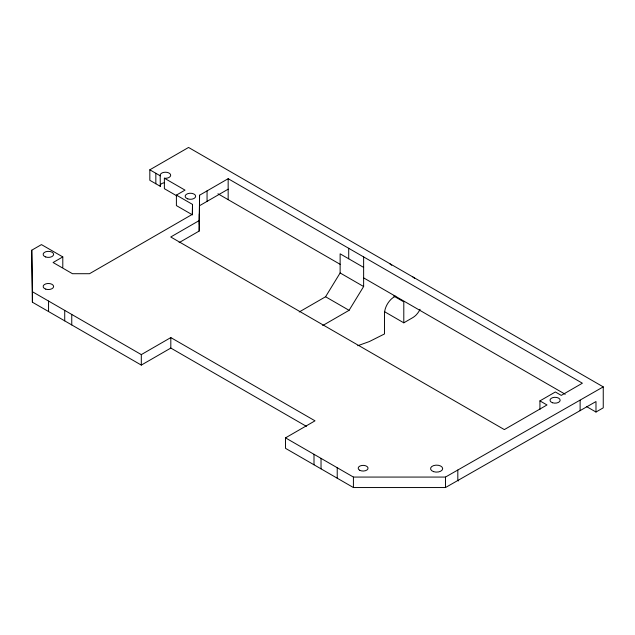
<?xml version="1.0" encoding="UTF-8"?>
<svg xmlns="http://www.w3.org/2000/svg" width="635" height="635" viewBox="0 0 635 635"><rect width="100%" height="100%" fill="white"/><g stroke="black" fill="none" stroke-linecap="round" stroke-linejoin="round"><path stroke-width="0.95" d="M179.118 242.633L199.176 231.053L199.573 195.215L228.163 178.705L582.374 383.207L561.269 395.391L555.363 391.978L539.933 400.883L539.933 409.464M199.176 231.053L199.573 195.215M192.508 204.406L192.508 214.884L176.395 205.589L176.395 195.104L192.508 204.406L192.27 214.384L89.511 273.709L72.469 273.709L53.086 262.517L62.794 256.913L62.794 267.398M299.212 311.976L325.572 296.759L340.13 272.955L340.13 253.825L363.633 267.398M322.715 325.541L349.075 310.324L363.633 286.528L363.633 256.921M176.76 195.842L164.378 188.69L164.378 178.213L165.425 178.292A5.247 3.032 0 0 0 170.68 175.26A5.247 3.032 0 0 0 165.425 172.228A5.247 3.032 0 0 0 160.179 175.26L160.314 186.341L149.828 180.292L149.828 169.807L188.555 147.455L603.25 386.874L603.25 407.837L595.987 412.028L586.629 406.622M306.427 426.355L170.815 348.059L141.311 365.093L32.401 302.212L31.75 250.206L41.458 244.602L62.794 256.913M176.395 195.104L185.023 190.127L164.378 178.213M199.573 205.692L228.163 189.182M199.176 220.575L170.736 236.99L504.341 429.593L546.997 404.963L539.933 400.883M31.75 250.206L32.401 291.727L141.311 354.608L170.815 337.582L315.008 420.83L285.512 437.864L285.512 448.342L353.417 487.545L445.484 487.545L595.987 401.55L595.987 412.028M384.492 311.666L403.796 322.818L412.877 317.571A12.835 7.414 -60 0 0 420.076 309.316M285.512 437.864L353.417 477.068L445.484 477.068L603.25 386.874M357.767 345.718L369.332 341.566L384.508 333.947L384.508 312.991A13.66 7.89 -60 0 1 395.772 296.164M217.948 193.77L340.13 264.311M363.633 277.876L565.221 394.264M393.724 296.037L403.796 301.855L403.796 322.818M340.13 272.955L363.633 286.528M149.828 169.807L160.314 175.863M325.572 296.759L349.075 310.324M458.526 480.909L457.819 480.505L457.819 470.027M412.877 276.963L414.639 278.36M389.374 263.39L391.716 265.255M160.314 186.341L160.179 185.737A5.247 3.032 0 0 1 164.068 182.809M580.12 400.225L580.12 410.71M445.484 477.068L445.484 487.545M353.417 477.068L353.417 487.545M348.71 248.301L348.71 258.778M337.225 467.717L337.225 478.203M321.032 458.367L321.032 468.852M314 454.311L314 464.788M228.163 178.705L228.163 199.668M207.058 190.889L207.058 201.366M199.279 213.908L199.279 224.385M170.815 337.582L170.815 348.059M155.837 173.276L155.837 183.753M141.311 354.608L141.311 365.093M71.755 314.452L71.755 324.93M64.722 310.388L64.722 320.873M48.562 301.061L48.562 311.539M32.401 291.727L32.401 302.212M187.777 198.898A5.247 3.032 0 0 0 195.659 196.271A5.247 3.032 0 0 0 187.777 193.643A5.247 3.032 0 0 0 187.777 198.898M45.76 256.992A5.247 3.032 0 0 0 53.634 254.365A5.247 3.032 0 0 0 45.76 251.746A5.247 3.032 0 0 0 45.76 256.992M45.76 289.131A5.247 3.032 0 0 0 53.634 286.504A5.247 3.032 0 0 0 45.76 283.885A5.247 3.032 0 0 0 45.76 289.131M359.632 470.225A4.929 2.842 0 0 0 367.871 468.947A4.929 2.842 0 0 0 361.839 465.463A4.929 2.842 0 0 0 359.632 470.225M433.594 471.654A6.056 3.493 0 0 0 442.674 468.622A6.056 3.493 0 0 0 433.594 465.598A6.056 3.493 0 0 0 433.594 471.654M552.553 402.765A5.072 2.929 0 0 0 560.157 400.225A5.072 2.929 0 0 0 552.553 397.693A5.072 2.929 0 0 0 552.553 402.765"/></g></svg>
